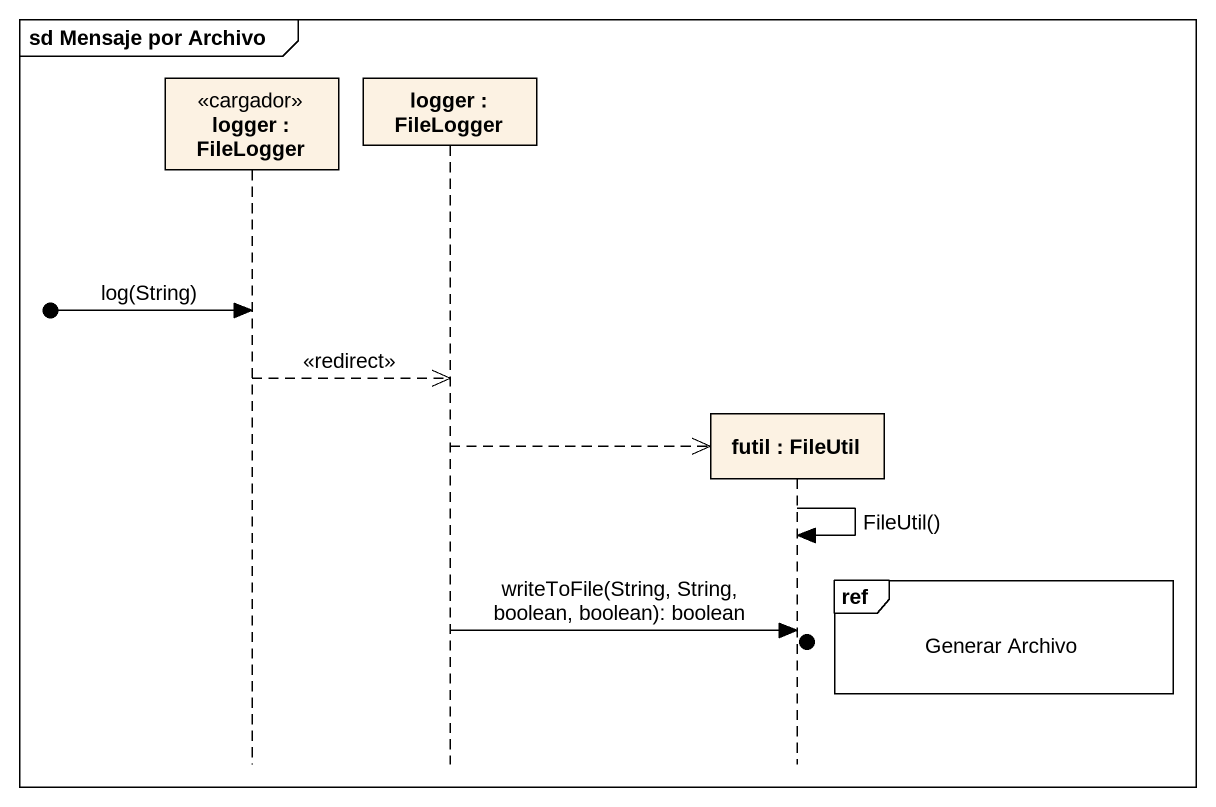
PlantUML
@startuml
mainframe sd Mensaje por Archivo
hide footbox
participant "logger : FileLogger" as logger <<cargador>>
participant "logger : FileLogger" as logger_2
participant "futil : FileUtil" as futil

[o-> logger : log(String)
logger -->> logger_2 : <<redirect>>
logger_2 -->> futil **
futil -> futil : FileUtil()
ref over futil : Generar Archivo
logger_2 -> futil : writeToFile(String, String, boolean, boolean): boolean
@enduml
